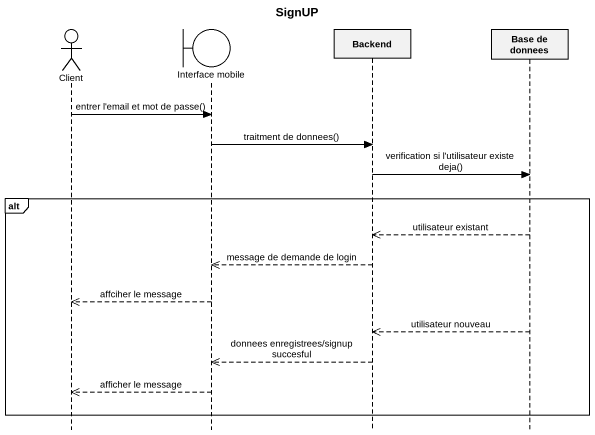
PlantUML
@startuml
title SignUP
hide footbox
actor Client
boundary "Interface mobile" as Interface_mobile
participant Backend
participant "Base de donnees" as Base_de_donnees

Client -> Interface_mobile : entrer l'email et mot de passe()
Interface_mobile -> Backend : traitment de donnees()
Backend -> Base_de_donnees : verification si l'utilisateur existe deja()
alt
  Base_de_donnees -->> Backend : utilisateur existant
  Backend -->> Interface_mobile : message de demande de login
  Interface_mobile -->> Client : affciher le message
  Base_de_donnees -->> Backend : utilisateur nouveau
  Backend -->> Interface_mobile : donnees enregistrees/signup succesful
  Interface_mobile -->> Client : afficher le message
end
@enduml
